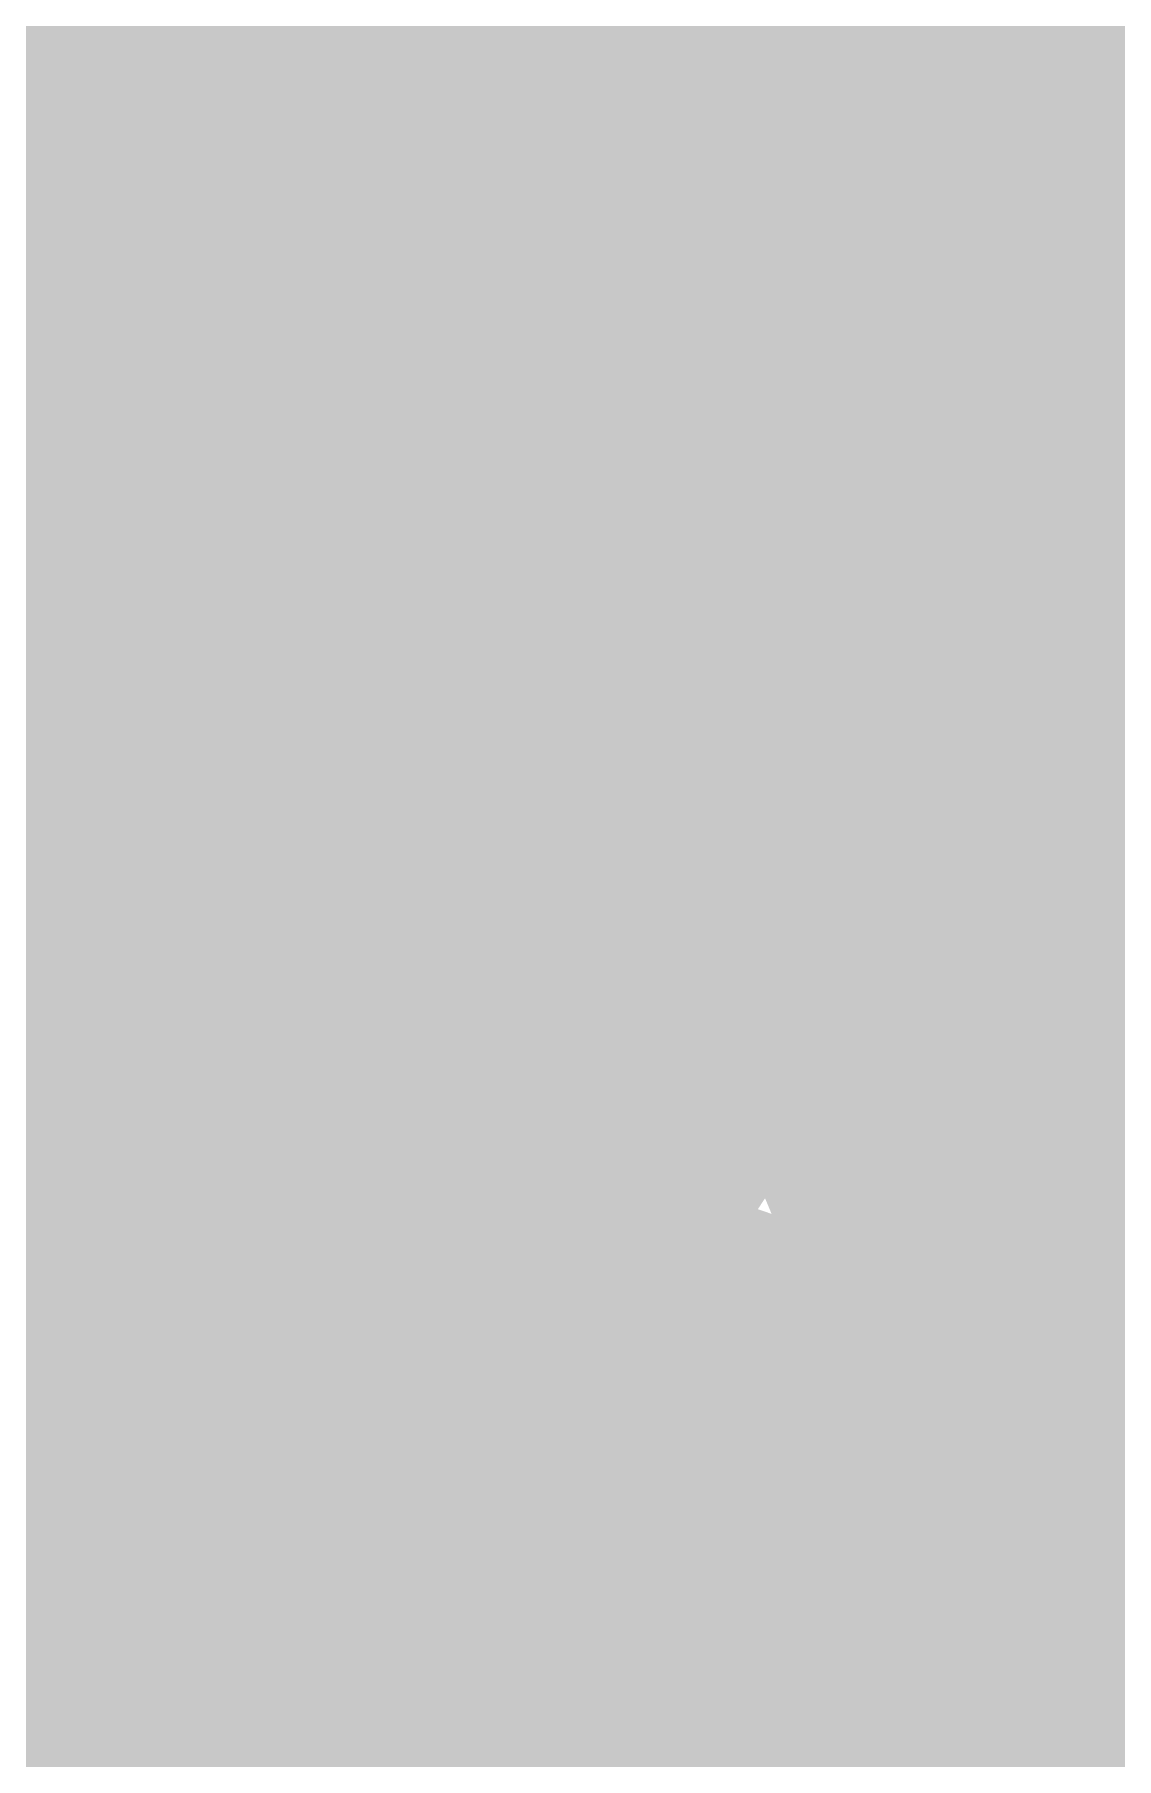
# Model space of a CAD drawing. Header units: millimetres. Extents: x -0.5 to 77.7, y -66.2 to -6.
# Drawn here: x 49.4563 to 49.6669, y -23.3097 to -22.9742 of the extents above; entities that cross this region are included whole.
import ezdxf

# ---------------------------------------------------------------- set-up
doc = ezdxf.new("R2010")
doc.units = ezdxf.units.MM
doc.header["$MEASUREMENT"] = 0
for name, color, linetype, true_color in [('Inner1', 7, 'Continuous', 0x999966), ('Inner2', 7, 'Continuous', 0x008000), ('Top-Silkscreen-Layer', 7, 'Continuous', 0xffcc00)]:
    doc.layers.add(name, color=color, linetype=linetype, true_color=true_color)

msp = doc.modelspace()

# ---------------------------------------------------------------- hatches: boundary and pattern name
at = {"layer": 'Inner1'}
msp.add_hatch(color=256, dxfattribs=at).paths.add_polyline_path([(77.23901, -6.45415), (77.23901, -65.68199), (-0.02286, -65.68199), (-0.02286, -6.45415)])
at = {"layer": 'Top-Silkscreen-Layer'}
for points in [[(49.60292, -23.0099), (49.59632, -23.02818), (49.60361, -23.04317), (49.6267, -23.05992), (49.64248, -23.06169), (49.65097, -23.04684), (49.65946, -23.03198), (49.65486, -23.01353), (49.65028, -22.99507), (49.6299, -22.99335), (49.60952, -22.99162)], [(49.5141, -23.01055), (49.5081, -23.02661), (49.5481, -23.03808), (49.55345, -23.02661), (49.5481, -23.01514)], [(49.41974, -23.10514), (49.40359, -23.12495), (49.39831, -23.14232), (49.40583, -23.15901), (49.41335, -23.17571), (49.4306, -23.17571), (49.44784, -23.17571), (49.4556, -23.1585), (49.46335, -23.1413), (49.45591, -23.12479), (49.43144, -23.10194)], [(49.60416, -23.12306), (49.59925, -23.13923), (49.60593, -23.15747), (49.61262, -23.17571), (49.62773, -23.17571), (49.64284, -23.17571), (49.65037, -23.15901), (49.65789, -23.14232), (49.65251, -23.12461), (49.64712, -23.10689), (49.6281, -23.10689), (49.60908, -23.10689)], [(49.6081, -23.23593), (49.64617, -23.27587), (49.65446, -23.26136), (49.64987, -23.2429), (49.64528, -23.22444), (49.62919, -23.22265), (49.61309, -23.22085)], [(49.40933, -23.2282), (49.40798, -23.27568), (49.41285, -23.29039), (49.42786, -23.29039), (49.44287, -23.29039), (49.45116, -23.27587), (49.45946, -23.26136), (49.45487, -23.2429), (49.45028, -23.22444), (49.43292, -23.22275)]]:
    msp.add_hatch(color=256, dxfattribs=at).paths.add_polyline_path(points)

# ---------------------------------------------------------------- linework, layer by layer
at = {"layer": 'Inner2', "const_width": 0.4}
msp.add_lwpolyline([(37.46507, -22.98705), (51.6891, -22.98705)], dxfattribs=at)
at = {"layer": 'Top-Silkscreen-Layer', "const_width": 0.254}
for points in [[(49.60038, -22.77117), (49.59846, -22.82227), (49.60883, -22.83738), (49.62759, -22.83738), (49.64636, -22.83738), (49.65723, -22.8241)], [(49.50976, -22.89251), (49.50119, -22.90751), (49.50859, -22.92262), (49.51598, -22.93772), (49.53067, -22.93772), (49.54536, -22.93772), (49.55012, -22.92219)], [(49.4195, -23.33638), (49.43059, -23.39934), (49.44422, -23.3377)], [(49.81424, -22.87562), (49.80037, -22.89524), (49.79284, -22.91192), (49.80029, -22.92843), (49.85269, -22.93073), (49.85846, -22.91621), (49.85289, -22.89686), (49.84062, -22.87752), (49.82726, -22.8751)], [(49.60075, -22.89239), (49.62555, -22.95206), (49.66041, -22.92955), (49.66735, -22.91416), (49.65723, -22.89584), (49.64712, -22.87752), (49.62818, -22.87752), (49.60925, -22.87752)], [(49.80568, -23.00923), (49.7977, -23.02694), (49.80422, -23.04254), (49.81073, -23.05815), (49.82805, -23.05815), (49.84536, -23.05815), (49.85031, -23.04199), (49.85527, -23.02583), (49.84778, -23.01045), (49.82698, -22.99329), (49.81367, -22.99151)], [(49.60292, -23.0099), (49.59632, -23.02818), (49.60361, -23.04317), (49.6267, -23.05992), (49.64248, -23.06169), (49.65097, -23.04684), (49.65946, -23.03198), (49.65486, -23.01353), (49.65028, -22.99507), (49.6299, -22.99335), (49.60952, -22.99162)], [(49.4007, -23.00689), (49.38712, -23.02732), (49.39624, -23.03987), (49.45583, -23.05267), (49.42892, -22.98647), (49.41429, -22.98647)], [(49.9081, -23.01514), (49.90275, -23.02661), (49.9081, -23.03808), (49.9481, -23.02756)], [(49.5141, -23.01055), (49.5081, -23.02661), (49.5481, -23.03808), (49.55345, -23.02661), (49.5481, -23.01514)], [(49.70038, -23.11523), (49.7281, -23.18144), (49.7681, -23.1424)], [(49.41974, -23.10514), (49.40359, -23.12495), (49.39831, -23.14232), (49.40583, -23.15901), (49.41335, -23.17571), (49.4306, -23.17571), (49.44784, -23.17571), (49.4556, -23.1585), (49.46335, -23.1413), (49.45591, -23.12479), (49.43144, -23.10194)], [(49.60416, -23.12306), (49.59925, -23.13923), (49.60593, -23.15747), (49.61262, -23.17571), (49.62773, -23.17571), (49.64284, -23.17571), (49.65037, -23.15901), (49.65789, -23.14232), (49.65251, -23.12461), (49.64712, -23.10689), (49.6281, -23.10689), (49.60908, -23.10689)], [(49.81449, -23.34343), (49.83085, -23.38693), (49.8456, -23.38501), (49.84728, -23.36808)], [(49.70925, -23.21968), (49.69537, -23.2393), (49.68784, -23.25598), (49.69538, -23.27271), (49.76102, -23.24725)], [(49.6081, -23.23593), (49.64617, -23.27587), (49.65446, -23.26136), (49.64987, -23.2429), (49.64528, -23.22444), (49.62919, -23.22265), (49.61309, -23.22085)], [(49.8081, -23.2359), (49.84848, -23.26664), (49.85356, -23.25576), (49.84704, -23.24011), (49.82682, -23.22263), (49.81311, -23.22081)], [(49.6147, -23.34314), (49.6281, -23.38787), (49.64944, -23.35509)], [(49.40933, -23.2282), (49.40798, -23.27568), (49.41285, -23.29039), (49.42786, -23.29039), (49.44287, -23.29039), (49.45116, -23.27587), (49.45946, -23.26136), (49.45487, -23.2429), (49.45028, -23.22444), (49.43292, -23.22275)], [(49.70967, -23.33489), (49.69838, -23.35551), (49.69302, -23.37165), (49.7034, -23.38836), (49.71378, -23.40508), (49.72852, -23.40508), (49.74326, -23.40508), (49.75177, -23.38462), (49.76028, -23.36417), (49.75278, -23.34878)], [(49.41335, -23.4592), (49.40899, -23.48358), (49.4106, -23.4997), (49.42893, -23.50144), (49.44725, -23.5032), (49.4503, -23.49217)], [(49.71108, -23.56683), (49.72897, -23.62871), (49.74928, -23.57366)], [(49.61613, -23.4584), (49.60892, -23.48277), (49.6106, -23.4997), (49.6281, -23.4997), (49.6456, -23.4997), (49.64721, -23.48358)]]:
    msp.add_lwpolyline(points, close=True, dxfattribs=at)
for points in [[(49.32802, -23.41081), (49.35492, -23.39893), (49.3681, -23.38704), (49.3681, -23.36467), (49.3681, -23.3423), (49.3531, -23.3334), (49.35167, -23.295), (49.35304, -23.21749), (49.3581, -23.18037), (49.3731, -23.16527), (49.37303, -23.14325), (49.35435, -23.10182), (49.3581, -23.06675), (49.3731, -23.04915), (49.3731, -23.02359), (49.3731, -22.99803), (49.3631, -22.99087), (49.36068, -22.94996), (49.37336, -22.93121), (49.37846, -22.91581), (49.39477, -22.93394), (49.41108, -22.95206), (49.42847, -22.95206), (49.45699, -22.94314), (49.4681, -22.93421), (49.4681, -22.91446), (49.43091, -22.87178), (49.41372, -22.87178), (49.39755, -22.88872), (49.3731, -22.89156), (49.3631, -22.87619), (49.36623, -22.83733), (49.37934, -22.81458), (49.40283, -22.82972)], [(49.70039, -22.83947), (49.7006, -22.87647), (49.70002, -22.94919), (49.71466, -22.97066), (49.71776, -22.98064), (49.70293, -22.98944), (49.6881, -22.99824), (49.6881, -23.02347), (49.6881, -23.04871), (49.70128, -23.0606), (49.75487, -23.05842), (49.7681, -23.04436), (49.7681, -23.02422), (49.7681, -23.00408), (49.75027, -22.99019), (49.73244, -22.97629), (49.75095, -22.95567), (49.76946, -22.93505), (49.76946, -22.91108), (49.74547, -22.86879), (49.73698, -22.86293), (49.75553, -22.83748)], [(49.29798, -23.06251), (49.31723, -23.08682), (49.30723, -23.1026)], [(49.30999, -23.18895), (49.32748, -23.20901), (49.3126, -23.21608)], [(49.32209, -23.30186), (49.33197, -23.32131), (49.29363, -23.35416)]]:
    msp.add_lwpolyline(points, dxfattribs=at)

doc.saveas('drawing.dxf')
